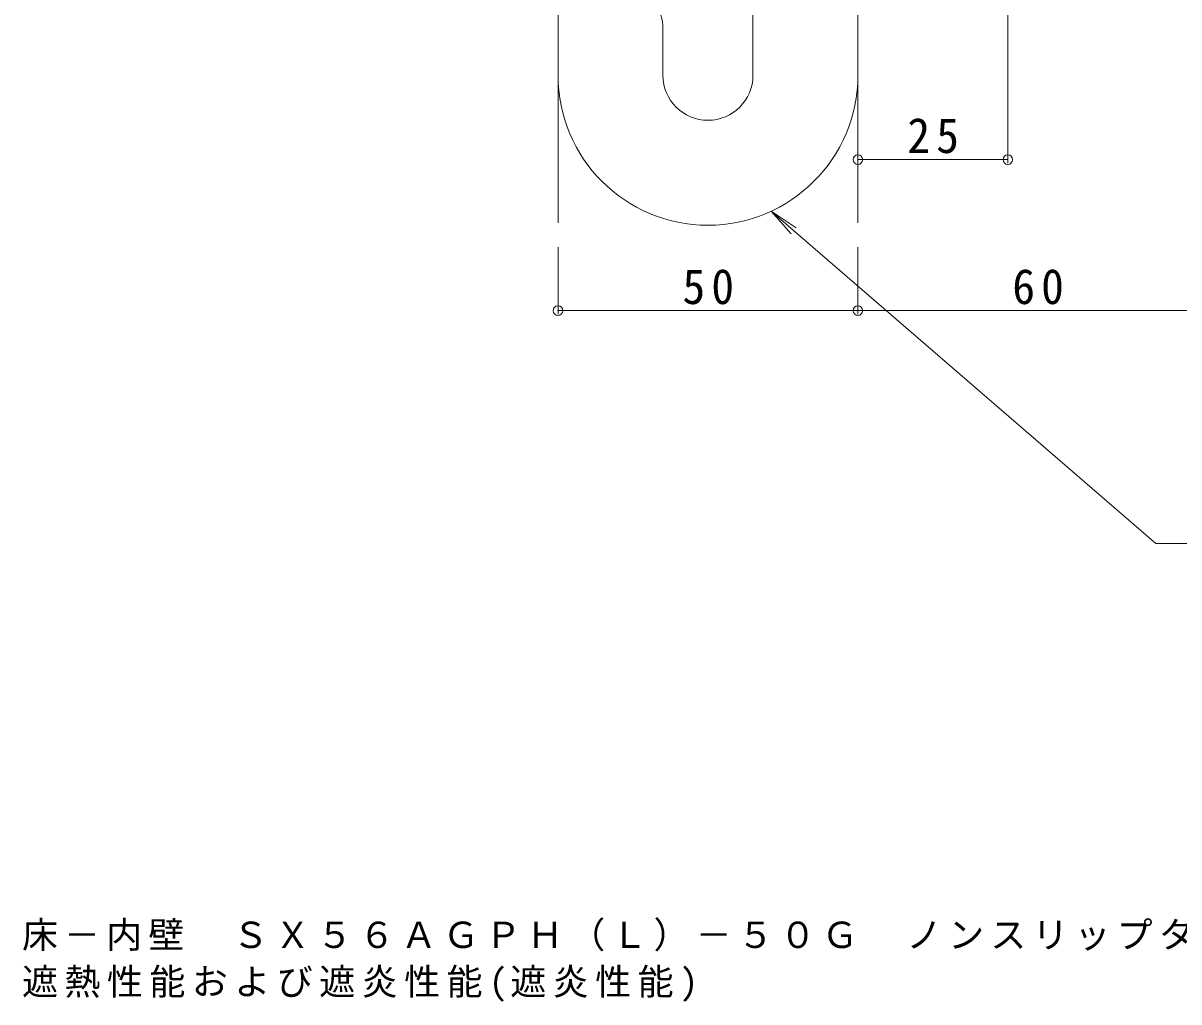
# Model space of a CAD drawing. Units: millimetres at full size, sheet at 1:2; details may follow other scales. Extents: x -203 to 293, y -274 to 174.
# Drawn here: x -166.7 to 26, y -273.9 to -110.7 of the extents above; entities that cross this region are included whole.
import ezdxf

# ---------------------------------------------------------------- set-up
doc = ezdxf.new("R2010")
doc.units = ezdxf.units.MM
doc.header["$LTSCALE"] = 2
doc.header["$PDMODE"] = 32
doc.header["$PDSIZE"] = 1.6
for name, color, linetype, lineweight in [('D-2', 3, 'Continuous', 9), ('D-3', 6, 'Continuous', 5), ('D-4', 7, 'Continuous', 9)]:
    doc.layers.add(name, color=color, linetype=linetype, lineweight=lineweight)
doc.layers.add('F-5_F-5ﾚｲﾔ', color=7, linetype='Continuous')
doc.styles.add('ＭＳ ゴシック', font='')
doc.styles.get('ＭＳ ゴシック').set_extended_font_data('MS Gothic')

msp = doc.modelspace()

# ---------------------------------------------------------------- linework, layer by layer
at = {"layer": 'D-2', "color": 4}
for p, q in [((-45.043, -49.933), (-45.043, -119.379)), ((-60.043, -111.573), (-60.043, -119.379))]:
    msp.add_line(p, q, dxfattribs=at)
for centre, radius, start, end in [((-67.043, -111.573), 7, 0, 73.14159), ((-52.543, -119.379), 25, 180, 0), ((-52.543, -119.379), 7.5, 180, 0)]:
    msp.add_arc(centre, radius, start, end, dxfattribs=at)
at = {"layer": 'D-3'}
for p, q in [((-77.543, -5.98), (-77.543, -143.959)), ((-27.543, -143.959), (-27.543, -5.979))]:
    msp.add_line(p, q, dxfattribs=at)
at = {"layer": 'D-4'}
for p, q in [((-2.541, -56.271), (-2.541, -134.034)), ((-27.543, -133.434), (-2.541, -133.434)), ((-42.009, -142.052), (-37.836, -144.806)), ((-77.543, -148.038), (-77.543, -159.223)), ((-27.543, -148.038), (-27.543, -159.223)), ((-77.543, -158.623), (32.457, -158.623)), ((22.124, -197.455), (292.974, -197.455))]:
    msp.add_line(p, q, dxfattribs=at)
msp.add_lwpolyline([(22.124, -197.455), (-42.009, -142.052), (-38.691, -145.793)], dxfattribs=at)
for p in [(-27.543, -133.434), (-2.541, -133.434), (-77.543, -158.623), (-27.543, -158.623)]:
    msp.add_point(p, dxfattribs=at)

# ---------------------------------------------------------------- texts
at = {"layer": 'D-4', "color": 2, "char_height": 5.865, "attachment_point": 7, "style": 'ＭＳ ゴシック'}
for s, insert in [('\\T1.27;\\W0.95;25', (-19.292, -132.434)), ('\\T1.27;\\W0.95;50', (-56.793, -157.623)), ('\\T1.27;\\W0.95;60', (-1.793, -157.623))]:
    msp.add_mtext(s, dxfattribs=dict(at, insert=insert))
at = {"layer": 'F-5_F-5ﾚｲﾔ', "char_height": 4.399, "attachment_point": 7, "style": 'ＭＳ ゴシック'}
for s, insert in [('\\T1.17;床－内壁\u3000ＳＸ５６ＡＧＰＨ（Ｌ）－５０Ｇ\u3000ノンスリップタイプ', (-166.93, -265.524)), ('\\T1.18;遮熱性能および遮炎性能(遮炎性能)', (-166.93, -273.938))]:
    msp.add_mtext(s, dxfattribs=dict(at, insert=insert))

doc.saveas('drawing.dxf')
